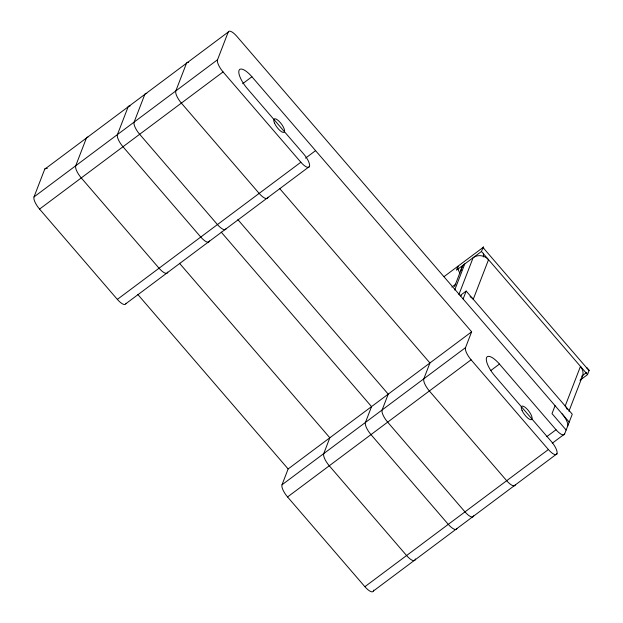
<?xml version="1.0" encoding="UTF-8"?>
<svg xmlns="http://www.w3.org/2000/svg" width="623" height="623" viewBox="0 0 623 623"><rect width="100%" height="100%" fill="white"/><g stroke="black" fill="none" stroke-linecap="round" stroke-linejoin="round"><path stroke-width="0.93" d="M483.588 253.242L483.339 256.941M579.958 380.279L587.544 374.61L589.148 370.218L587.209 368.053M126.064 303.253A11.043 3.668 53.2 0 1 117.35 299.39L39.56 209.094A11.043 3.668 53.2 0 1 34.016 196.923L44.708 169.215L228.22 32.053A11.043 3.668 53.2 0 1 236.818 36.298L569.212 422.114M34.016 196.923L217.528 59.761L228.22 32.053M373.636 590.09A11.043 3.668 53.2 0 1 364.876 586.702L287.561 496.959A11.043 3.668 53.2 0 1 282.017 484.795L288.13 468.955L471.642 331.794L251.926 76.761A16.564 5.506 53.2 0 0 239.03 70.391A16.564 5.506 53.2 0 0 247.347 88.637L303.923 154.309A11.043 3.668 53.2 0 1 309.467 166.481L125.955 303.642M454.564 286.611L462.204 266.815M454.712 290.038L464.774 263.942A11.043 10.194 21.1 0 0 460.95 270.756M458.886 294.601L473.122 257.712A11.043 10.194 21.1 0 1 488.533 259.682L473.254 299.274A11.043 10.194 21.1 0 0 470.069 296.688M463.13 298.985L466.183 291.066L572.264 414.194L564.625 433.99L552.266 443.226M459.883 273.248A11.043 3.668 53.2 0 1 457.96 266.223L456.433 270.18L481.462 251.474L483.284 247.004M282.017 484.795L465.529 347.626L471.642 331.794M555.07 405.698L552.009 413.617L566.151 430.034M568.931 411.266L581.773 377.974M39.56 209.094L223.073 71.933A11.043 3.668 53.2 0 1 217.528 59.761M242.659 83.692L251.926 76.761M305.535 158.149L315.573 150.641M117.35 299.39L300.862 162.229A11.043 3.668 53.2 0 0 309.467 166.481M443.997 276.659L482.989 247.518L589.07 370.646M451.87 287.086L455.748 284.189M460.117 295.598L466.183 291.066M287.561 496.959L471.074 359.798A11.043 3.668 53.2 0 1 465.529 347.626M490.955 370.42L499.451 364.073L556.028 429.745A11.043 3.668 53.2 0 0 564.625 433.99M581.485 376.315L586.796 372.352M546.76 436.668L556.028 429.745M364.876 586.702L548.388 449.533A11.043 3.668 53.2 0 0 556.985 453.785L373.481 590.947M586.531 367.687L586.936 367.897M483.417 247.012L483.666 248.289M481.462 251.474L587.544 374.61M223.073 71.933L300.862 162.229M471.074 359.798L548.388 449.533M279.579 188.442L429.932 362.968L423.827 378.8A11.043 3.668 53.2 0 0 429.372 390.971L506.686 480.707A11.043 3.668 53.2 0 0 515.392 484.569M237.869 219.615L388.23 394.141L382.117 409.973A11.043 3.668 53.2 0 0 387.662 422.145L464.976 511.88A11.043 3.668 53.2 0 0 473.682 515.743M221.188 232.083L371.542 406.609L365.436 422.449A11.043 3.668 53.2 0 0 370.981 434.613L448.295 524.356A11.043 3.668 53.2 0 0 456.893 528.6M179.479 263.256L329.84 437.782L323.726 453.622A11.043 3.668 53.2 0 0 329.271 465.786L406.585 555.529A11.043 3.668 53.2 0 0 415.346 558.917M137.776 294.43L288.13 468.955M226.157 228.439A11.043 3.668 53.2 0 1 217.45 224.576L139.661 134.28A11.043 3.668 53.2 0 1 134.116 122.108L144.809 94.4A11.043 3.668 53.2 0 1 146.794 93.567M209.476 240.906A11.043 3.668 53.2 0 1 200.77 237.044L122.972 146.748A11.043 3.668 53.2 0 1 117.428 134.576L128.12 106.868A11.043 3.668 53.2 0 1 130.114 106.042M167.766 272.08A11.043 3.668 53.2 0 1 159.06 268.217L81.27 177.921A11.043 3.668 53.2 0 1 75.726 165.749L86.418 138.041A11.043 3.668 53.2 0 1 87.905 137.138M44.708 169.215A11.043 3.668 53.2 0 1 47.255 168.553M567.21 409.451A11.043 10.194 21.1 0 0 565.193 405.986L580.472 366.402A11.043 10.194 21.1 0 1 580.597 379.571M460.413 295.902A11.043 10.194 21.1 0 1 461.409 295.582M267.867 197.265A11.043 3.668 53.2 0 1 259.16 193.403L181.363 103.107A11.043 3.668 53.2 0 1 175.818 90.935L186.511 63.227A11.043 3.668 53.2 0 1 188.504 62.393M499.451 364.073A16.564 5.506 53.2 0 0 486.547 357.695A16.564 5.506 53.2 0 0 494.864 375.949L551.448 441.621A11.043 3.668 53.2 0 1 556.985 453.785M562.141 413.906A11.043 3.668 53.2 0 1 567.685 426.077M522.082 410.526A8.278 2.757 53.2 0 0 531.474 419.622A8.278 2.757 53.2 0 0 526.521 408.517A8.278 2.757 53.2 0 0 522.082 410.526M274.556 123.214A8.278 2.757 53.2 0 0 283.956 132.317A8.278 2.757 53.2 0 0 278.995 121.205A8.278 2.757 53.2 0 0 274.556 123.214"/></g></svg>
